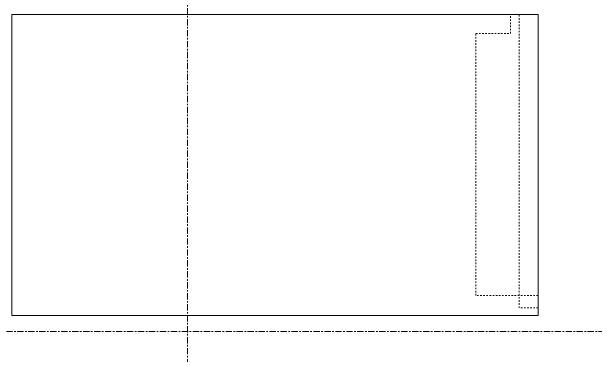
# Model space of a CAD drawing. Header units: inches. Extents: x 29752 to 31446, y 4278 to 5722.
# Drawn here: x 30542.32 to 30588.89, y 4582.18 to 4609.61 of the extents above; entities that cross this region are included whole.
import ezdxf

# ---------------------------------------------------------------- set-up
doc = ezdxf.new("R2010")
doc.units = ezdxf.units.IN
doc.header["$MEASUREMENT"] = 0
doc.linetypes.add('Dash', pattern=[0.25, 0.125, -0.125])
doc.linetypes.add('Grid Line 1_2_', pattern=[0.875, 0.5, -0.125, 0.125, -0.125])
for name, color, linetype, lineweight in [('I-FURN', 30, 'Continuous', 9), ('I-FURN-HDLN', 30, 'Dash', 9), ('S-GRID', 1, 'Continuous', 9)]:
    doc.layers.add(name, color=color, linetype=linetype, lineweight=lineweight)

# ---------------------------------------------------------------- blocks, each defined once
blk = doc.blocks.new('Worksurface-Mounted-Teknion-JNWSSN-Single_Sided_Rectangular-R2015 - 24_ Depth-6171618-FIRST FLOOR POWER _ SIGNAL')
at = {"layer": 'I-FURN'}
for p, q in [((-21, -23.782), (21, -23.782)), ((-21, -47.782), (-21, -23.782)), ((21, -23.782), (21, -47.782)), ((21, -47.782), (-21, -47.782))]:
    blk.add_line(p, q, dxfattribs=at)
at = {"layer": 'I-FURN-HDLN'}
for p, q in [((-21, -24.374), (-19.5, -24.374)), ((-19.5, -24.374), (-19.5, -47.782)), ((-21, -25.369), (-16.039, -25.369)), ((-16.039, -25.369), (-16.039, -46.282)), ((-16.039, -46.282), (-18.795, -46.282)), ((-18.795, -46.282), (-18.795, -47.782))]:
    blk.add_line(p, q, dxfattribs=at)

msp = doc.modelspace()

# ---------------------------------------------------------------- linework, layer by layer
at = {"layer": 'S-GRID', "linetype": 'Grid Line 1_2_'}
for p, q in [((30556.362, 4277.766), (30556.362, 5698.128)), ((31446.272, 4584.077), (29775.662, 4584.077))]:
    msp.add_line(p, q, dxfattribs=at)

# ---------------------------------------------------------------- block references
at = {"layer": 'I-FURN', "rotation": 180}
msp.add_blockref('Worksurface-Mounted-Teknion-JNWSSN-Single_Sided_Rectangular-R2015 - 24_ Depth-6171618-FIRST FLOOR POWER _ SIGNAL', (30563.322, 4561.588), dxfattribs=at)

doc.saveas('drawing.dxf')
